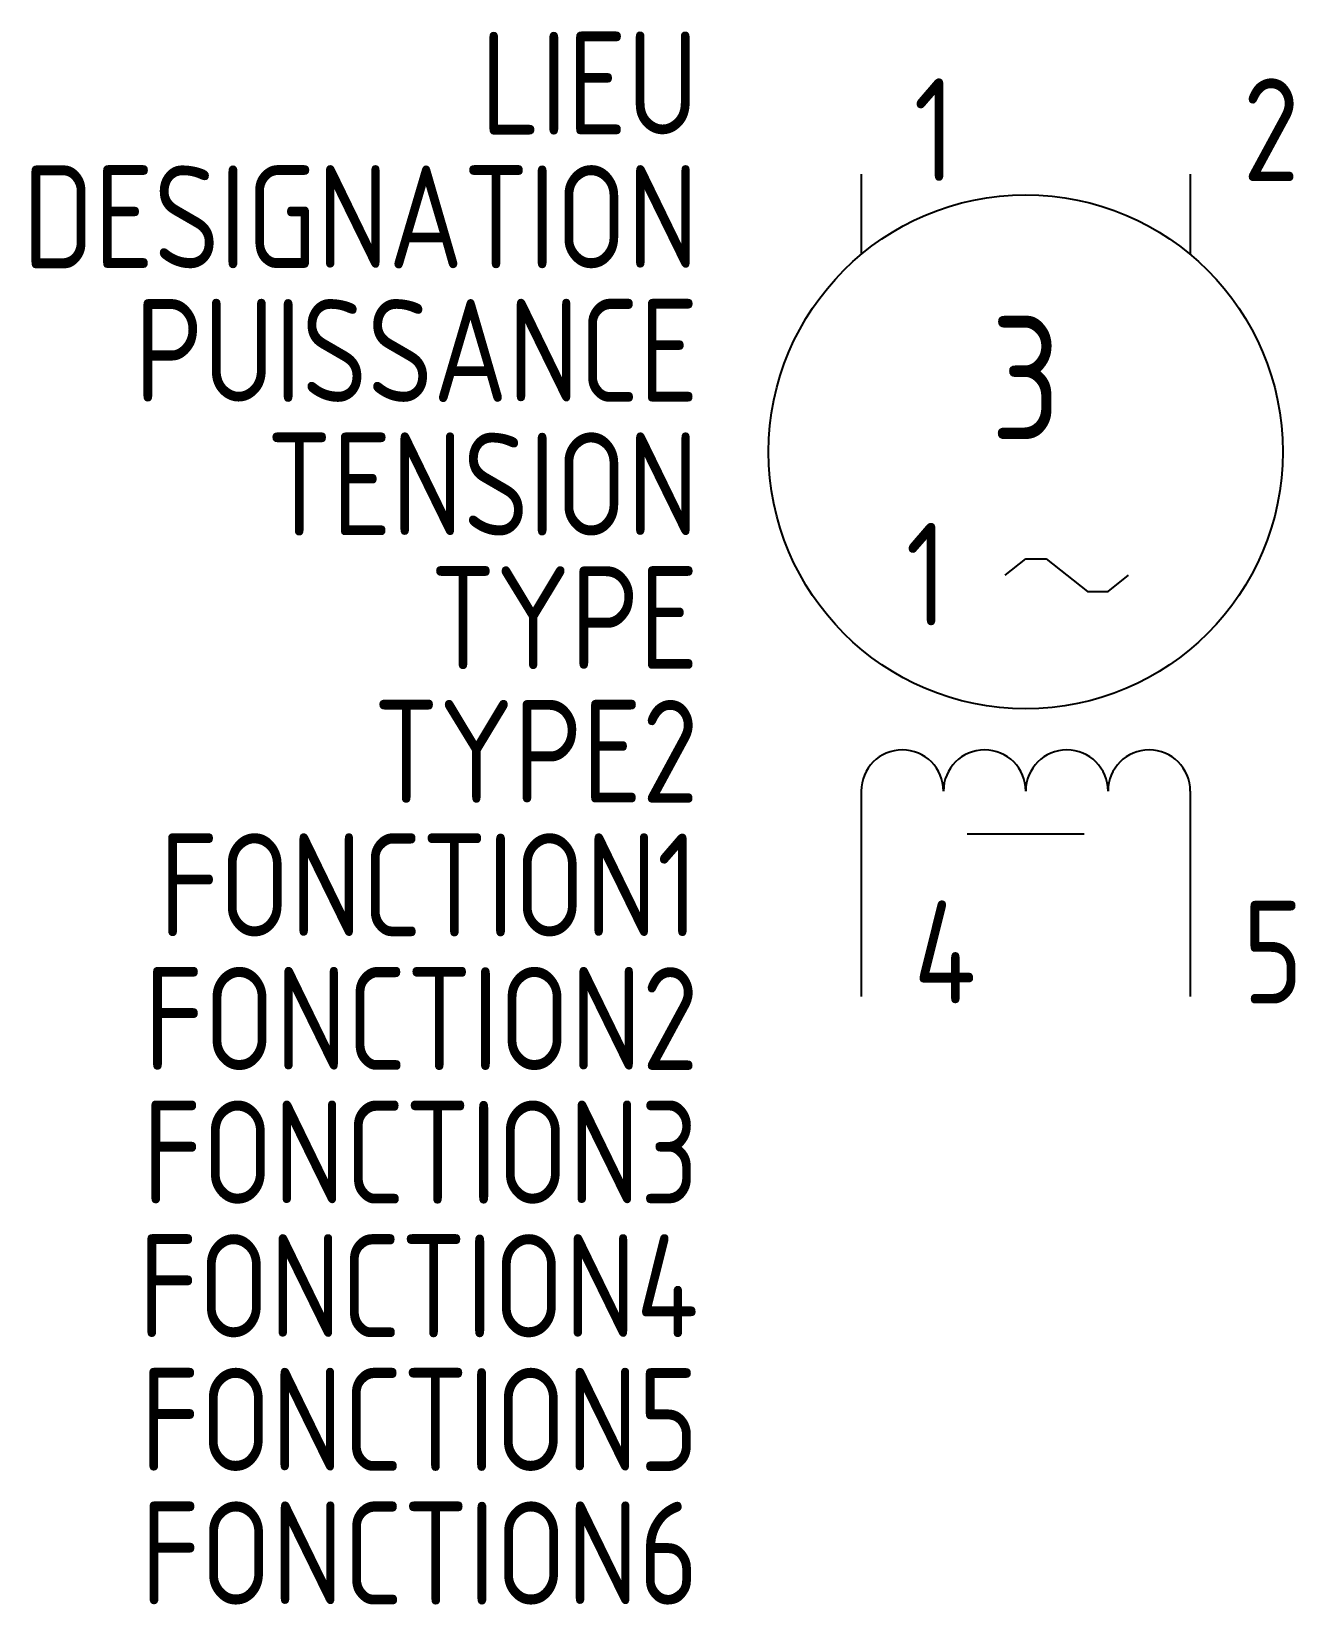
# Model space of a CAD drawing. Header units: millimetres. Extents: x -20.2 to 10.6, y -34.8 to 3.5.
import ezdxf
from ezdxf.enums import TextEntityAlignment as Align

# ---------------------------------------------------------------- set-up
doc = ezdxf.new("R2010")
doc.units = ezdxf.units.MM
for name, color, linetype in [('SYMB_FIL', 3, 'Continuous'), ('SYMB_FIL_FIN', 1, 'Continuous'), ('SYMB_TXT_CONTACT', 2, 'Continuous'), ('SYMB_TXT_NOM', 3, 'Continuous')]:
    doc.layers.add(name, color=color, linetype=linetype)
doc.styles.add('NET2_5', font='isocp.shx', dxfattribs={"width": 0.9, "height": 2.5})
doc.styles.add('NET_3', font='isocp.shx', dxfattribs={"width": 0.9, "height": 3})

msp = doc.modelspace()

# ---------------------------------------------------------------- linework, layer by layer
at = {"layer": 'SYMB_FIL'}
for p, q in [((0, 0), (0, -1.948)), ((8, 0), (8, -1.948)), ((0, -15), (0, -20)), ((8, -15), (8, -20))]:
    msp.add_line(p, q, dxfattribs=at)
msp.add_circle((4, -6.75), 6.25, dxfattribs=at)
for centre in [(1, -15), (3, -15), (5, -15), (7, -15)]:
    msp.add_arc(centre, 1, 0, 180, dxfattribs=at)
at = {"layer": 'SYMB_FIL_FIN'}
for p, q in [((3.5, -9.75), (4, -9.35)), ((4, -9.35), (4.5, -9.35)), ((4.5, -9.35), (5.5, -10.15)), ((6, -10.15), (6.5, -9.75)), ((5.5, -10.15), (6, -10.15)), ((5.421, -16.05), (2.579, -16.05))]:
    msp.add_line(p, q, dxfattribs=at)

# ---------------------------------------------------------------- texts
at = {"layer": 'SYMB_FIL', "style": 'NET2_5', "width": 0.9}
msp.add_text('1', height=2.5, dxfattribs=at).set_placement((2.093, -10.977), align=Align.RIGHT)
at = {"layer": 'SYMB_TXT_CONTACT', "style": 'NET2_5', "width": 0.9, "flags": 8}
for tag, p in [('1', (1.275, -0.167)), ('2', (9.275, -0.167)), ('4', (1.275, -20.167)), ('5', (9.275, -20.167))]:
    msp.add_attdef(tag, p, '', height=2.5, dxfattribs=at)
at = {"layer": 'SYMB_TXT_CONTACT', "style": 'NET_3', "width": 0.9, "flags": 8}
msp.add_attdef('3', text='MS', height=3, dxfattribs=at).set_placement((4, -4.95), align=Align.MIDDLE_CENTER)
at = {"layer": 'SYMB_TXT_NOM', "style": 'NET2_5', "width": 0.9, "flags": 8}
for tag, text, p in [('LIEU', '', (-3.953, 0.965)), ('DESIGNATION', 'M?', (-3.953, -2.285)), ('PUISSANCE', 'KW', (-3.953, -5.535)), ('TENSION', 'V', (-3.953, -8.785)), ('TYPE', 'A', (-3.953, -12.035)), ('TYPE2', '', (-3.953, -15.285)), ('FONCTION1', '', (-3.953, -18.535)), ('FONCTION2', '', (-3.953, -21.785)), ('FONCTION3', '', (-3.953, -25.035)), ('FONCTION4', '', (-3.953, -28.285)), ('FONCTION5', '', (-3.953, -31.535)), ('FONCTION6', '', (-3.953, -34.785))]:
    msp.add_attdef(tag, text=text, height=2.5, dxfattribs=at).set_placement(p, align=Align.RIGHT)

doc.saveas('drawing.dxf')
